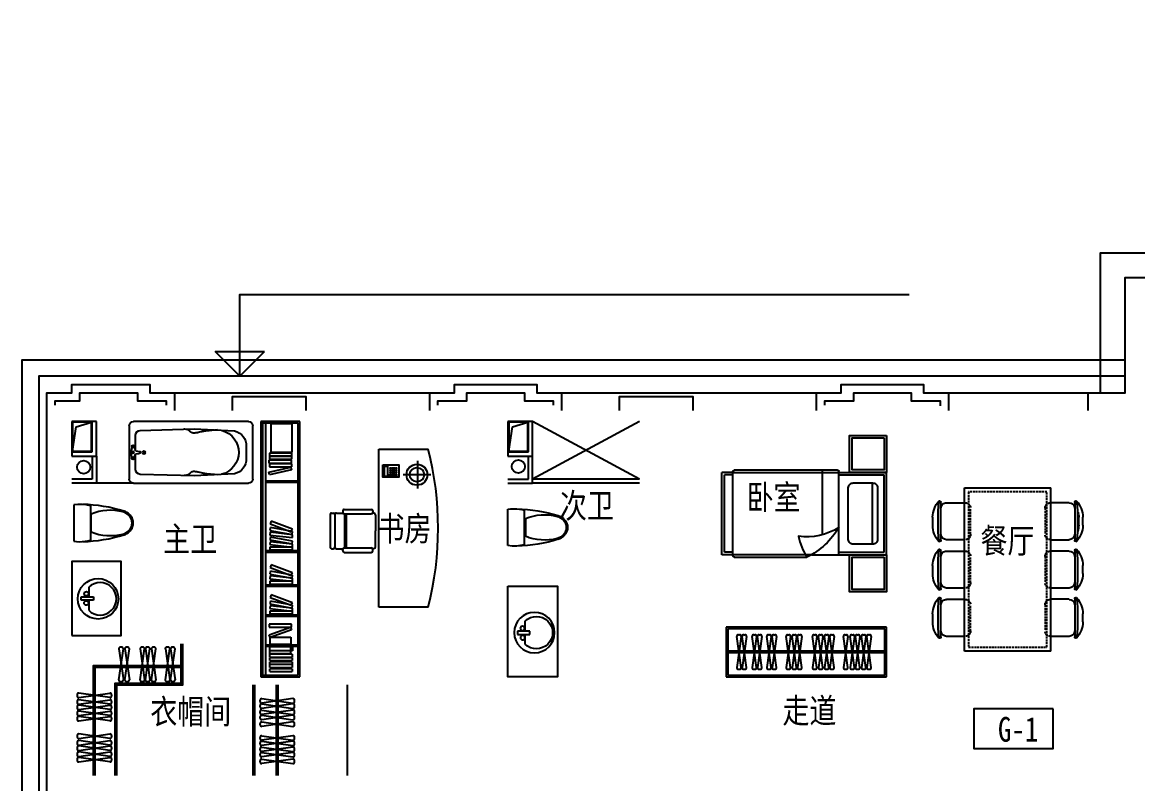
# Model space of a CAD drawing. Extents: x 544659 to 588977, y -8328 to 21775.
# Drawn here: x 549177 to 562727, y 12525 to 21775 of the extents above; entities that cross this region are included whole.
import ezdxf

# ---------------------------------------------------------------- set-up
doc = ezdxf.new("R2010")
doc.units = 0
doc.header["$LTSCALE"] = 1000
doc.header["$MEASUREMENT"] = 0
doc.linetypes.add('DASH', pattern=[0.35, 0.25, -0.1])
doc.layers.get('0').update_dxf_attribs({"color": 254, "linetype": 'CONTINUOUS'})
for name, color, linetype in [('DIM_ELEV', 3, 'CONTINUOUS'), ('J家具', 25, 'CONTINUOUS'), ('LVTRY', 6, 'CONTINUOUS'), ('PUB STRM', 4, 'CONTINUOUS'), ('TEXT', 7, 'CONTINUOUS'), ('WALL', 9, 'CONTINUOUS'), ('保温层', 42, 'CONTINUOUS'), ('剖面墙线', 254, 'CONTINUOUS'), ('看线', 157, 'CONTINUOUS')]:
    doc.layers.add(name, color=color, linetype=linetype)
doc.styles.add('-黑体', font='SIMHEI.TTF', dxfattribs={"width": 0.8})
doc.styles.add('DIM_FONT', font='SIMPLEX.shx', dxfattribs={"width": 0.8})

# ---------------------------------------------------------------- blocks, each defined once
blk = doc.blocks.new('shu')
at = {"layer": 'J家具'}
for p, q in [((-313, 717), (-313, 693)), ((203, 741), (-289, 741)), ((227, 717), (227, 693)), ((-370, 525), (-370, 116)), ((-346, 549), (-325, 549)), ((-313, 645), (-313, 546)), ((-301, 525), (-301, 116)), ((215, 524), (-301, 524)), ((203, 669), (-289, 669)), ((215, 525), (215, 116)), ((227, 645), (227, 546)), ((260, 549), (239, 549)), ((284, 525), (284, 116)), ((203, 495), (-289, 495)), ((-1200, 0), (1200, 0)), ((-1200, -750), (-1200, 0)), ((-346, 92), (-325, 92)), ((-313, 76), (-313, 95)), ((-289, 52), (-43, 52)), ((203, 52), (-43, 52)), ((227, 76), (227, 95)), ((260, 92), (239, 92)), ((1200, 0), (1200, -750)), ((811, -787), (811, -369)), ((1020, -586), (602, -586))]:
    blk.add_line(p, q, dxfattribs=at)
for points in [[(963, -61), (963, -301), (771, -301), (771, -61)], [(938, -131), (786, -131), (786, -87), (938, -87)], [(786, -168), (820, -168), (820, -268), (786, -268)]]:
    blk.add_lwpolyline(points, close=True, dxfattribs=at)
for centre, radius in [((849, -178), 6.72), ((849, -206), 6.72), ((849, -234), 6.72), ((849, -263), 6.72), ((879, -178), 6.72), ((879, -206), 6.72), ((879, -234), 6.72), ((879, -263), 6.72), ((908, -178), 6.72), ((908, -206), 6.72), ((908, -234), 6.72), ((908, -263), 6.72), ((811, -578), 159), ((811, -578), 109)]:
    blk.add_circle(centre, radius, dxfattribs=at)
for centre, radius, start, end in [((-289, 717), 24, 90, 180), ((-289, 693), 24, 180, 270), ((203, 717), 24, 360, 90), ((203, 693), 24, 270, 360), ((-346, 525), 24, 90, 180), ((-325, 525), 24, 360, 90), ((-289, 645), 24, 90, 180), ((203, 645), 24, 360, 90), ((239, 525), 24, 90, 180), ((260, 525), 24, 360, 90), ((-289, 519), 24, 240.3276, 270), ((-289, 519), 24, 240.3276, 270), ((203, 519), 24, 270, 299.6724), ((-346, 116), 24, 180, 270), ((-325, 116), 24, 270, 360), ((-289, 76), 24, 180, 270), ((203, 76), 24, 270, 360), ((239, 116), 24, 180, 270), ((260, 116), 24, 270, 360), ((0, 3975), 4875, 255.75, 284.25)]:
    blk.add_arc(centre, radius, start, end, dxfattribs=at)
blk = doc.blocks.new('y02')
at = {"layer": 'LVTRY'}
for p, q in [((-1500, -325), (-1500, 325)), ((-1450, 375), (-50, 375)), ((-790, 285), (-1279, 260)), ((-1070, 273), (-969, 263)), ((-134, 267), (-790, 285)), ((-717, 271), (-715, 272)), ((-715, 272), (-713, 273)), ((-713, 273), (-710, 274)), ((-710, 274), (-707, 275)), ((-707, 275), (-703, 276)), ((-703, 276), (-699, 277)), ((-699, 277), (-694, 278)), ((-694, 278), (-689, 279)), ((-689, 279), (-676, 281)), ((-676, 281), (-663, 283)), ((0, 325), (0, -325)), ((-969, 263), (-929, 259)), ((-929, 259), (-919, 257)), ((-919, 257), (-901, 255)), ((-901, 255), (-894, 253)), ((-894, 253), (-888, 252)), ((-888, 252), (-882, 251)), ((-882, 251), (-876, 250)), ((-876, 250), (-871, 249)), ((-871, 249), (-851, 244)), ((-851, 244), (-840, 241)), ((-840, 241), (-835, 240)), ((-835, 240), (-829, 239)), ((-829, 239), (-824, 238)), ((-824, 238), (-818, 237)), ((-818, 237), (-812, 236)), ((-812, 236), (-806, 236)), ((-806, 236), (-801, 235)), ((-801, 235), (-796, 234)), ((-796, 234), (-791, 234)), ((-791, 234), (-786, 234)), ((-786, 234), (-781, 234)), ((-781, 234), (-777, 234)), ((-777, 234), (-773, 235)), ((-773, 235), (-770, 235)), ((-770, 235), (-766, 236)), ((-766, 236), (-763, 237)), ((-763, 237), (-759, 238)), ((-759, 238), (-756, 240)), ((-756, 240), (-753, 241)), ((-753, 241), (-750, 243)), ((-750, 243), (-747, 245)), ((-747, 245), (-744, 247)), ((-744, 247), (-742, 249)), ((-742, 249), (-739, 251)), ((-739, 251), (-737, 253)), ((-737, 253), (-734, 255)), ((-734, 255), (-726, 264)), ((-726, 264), (-724, 265)), ((-724, 265), (-722, 267)), ((-722, 267), (-720, 269)), ((-720, 269), (-717, 271)), ((-77, 20), (-77, 207)), ((-1421, 76), (-1421, -76)), ((-81, 18), (-122, 12)), ((-64, 71), (-72, 27)), ((-29, 71), (-25, 30)), ((-81, -18), (-122, -12)), ((-77, -207), (-77, -20)), ((-64, -71), (-72, -27)), ((-29, -71), (-25, -30)), ((-1279, -260), (-790, -285)), ((-1070, -273), (-1036, -270)), ((-1036, -270), (-941, -260)), ((-941, -260), (-919, -257)), ((-919, -257), (-901, -255)), ((-901, -255), (-894, -253)), ((-894, -253), (-882, -251)), ((-882, -251), (-876, -250)), ((-876, -250), (-861, -246)), ((-861, -246), (-856, -245)), ((-856, -245), (-840, -241)), ((-840, -241), (-835, -240)), ((-835, -240), (-829, -239)), ((-829, -239), (-824, -238)), ((-824, -238), (-818, -237)), ((-818, -237), (-812, -236)), ((-812, -236), (-806, -236)), ((-806, -236), (-801, -235)), ((-801, -235), (-796, -234)), ((-796, -234), (-791, -234)), ((-791, -234), (-786, -234)), ((-790, -285), (-134, -267)), ((-786, -234), (-781, -234)), ((-781, -234), (-777, -234)), ((-777, -234), (-773, -235)), ((-773, -235), (-770, -235)), ((-770, -235), (-766, -236)), ((-766, -236), (-763, -237)), ((-763, -237), (-759, -238)), ((-759, -238), (-756, -240)), ((-756, -240), (-753, -241)), ((-753, -241), (-750, -243)), ((-750, -243), (-747, -245)), ((-747, -245), (-744, -247)), ((-744, -247), (-742, -249)), ((-742, -249), (-739, -251)), ((-739, -251), (-737, -253)), ((-737, -253), (-734, -255)), ((-734, -255), (-726, -264)), ((-726, -264), (-724, -265)), ((-724, -265), (-722, -267)), ((-722, -267), (-720, -269)), ((-720, -269), (-717, -271)), ((-717, -271), (-715, -272)), ((-50, -375), (-1450, -375)), ((-715, -272), (-713, -273)), ((-713, -273), (-710, -274)), ((-710, -274), (-707, -275)), ((-707, -275), (-703, -276)), ((-703, -276), (-699, -277)), ((-699, -277), (-694, -278)), ((-694, -278), (-689, -279)), ((-689, -279), (-676, -281)), ((-676, -281), (-670, -282)), ((-670, -282), (-665, -282))]:
    blk.add_line(p, q, dxfattribs=at)
for centre, radius in [((-178, 0), 17.6), ((-178, 0), 11.6), ((-47, 71), 12.6), ((-48, 0), 9.88), ((-47, -71), 12.6)]:
    blk.add_circle(centre, radius, dxfattribs=at)
for centre, radius, start, end in [((-1450, 325), 50, 90, 180), ((-50, 325), 50, 0, 90), ((-1236, 80), 185, 103.3031, 181.3633), ((-1053, 0), 276, 105.6385, 254.9629), ((-137, 207), 60, 0, 86.9301), ((-122, 0), 12.5, 90, 270), ((-82, 28), 10, 278.2472, 349.7858), ((-47, 71), 17.6, 0, 180), ((-324, 0), 300, 354.3229, 5.6771), ((-1236, -80), 185, 178.6367, 256.6969), ((-82, -28), 10, 10.2142, 81.7528), ((-47, -71), 17.6, 180, 0), ((-137, -207), 60, 273.0699, 0), ((-1450, -325), 50, 180, 270), ((-50, -325), 50, 270, 0)]:
    blk.add_arc(centre, radius, start, end, dxfattribs=at)
blk = doc.blocks.new('ma1')
at = {"layer": 'LVTRY'}
for p, q in [((221, 0), (-221, 0)), ((226, -50), (221, 0)), ((221, -152), (226, -102)), ((226, -102), (226, -50)), ((210, -202), (-210, -202)), ((-108, -212), (108, -212)), ((210, -202), (221, -152))]:
    blk.add_line(p, q, dxfattribs=at)
for centre, radius, start, end in [((236, -76), 463, 170.5377, 187.7399), ((1597, -71), 1823, 181.2224, 197.2477), ((-1597, -71), 1823, 342.7523, 358.7776), ((236, -76), 463, 187.7399, 195.822), ((448, -443), 602, 157.3737, 194.7786), ((-448, -443), 602, 345.2214, 22.6263), ((12, -562), 164, 197.2477, 249.5476), ((23, -556), 163, 194.7786, 226.8543), ((0, -580), 129, 226.8543, 313.1457), ((-12, -562), 164, 290.4524, 342.7523), ((-23, -556), 163, 313.1457, 345.2214), ((0, -595), 129, 249.5476, 290.4524)]:
    blk.add_arc(centre, radius, start, end, dxfattribs=at)
blk = doc.blocks.new('x2')
at = {"layer": 'LVTRY'}
for p, q in [((-17, 205), (24, 205)), ((-17, 55), (-17, 205)), ((24, 205), (24, 55)), ((-17, 113), (-140, 113)), ((24, 55), (-17, 55)), ((140, 113), (24, 113))]:
    blk.add_line(p, q, dxfattribs=at)
for centre, radius in [((0, 0), 246), ((-51, 144), 26.7), ((61, 142), 26.7)]:
    blk.add_circle(centre, radius, dxfattribs=at)
blk.add_arc((0, -25), 197, 135.2527, 44.7473, dxfattribs=at)
at = {"layer": 'LVTRY', "style": 'DIM_FONT', "width": 0.8, "flags": 9}
for tag in ['YSIZE', 'XSIZE']:
    blk.add_attdef(tag, (5, 248), '', height=0.5, rotation=270, dxfattribs=at)
blk = doc.blocks.new('c02')
at = {"layer": 'J家具'}
for p, q in [((-500, 0), (500, 0)), ((500, -579), (500, 0)), ((-500, -912), (-500, 0)), ((-470, -30), (470, -30)), ((-470, -579), (-470, -30)), ((470, -579), (470, -30)), ((-373, -170), (373, -170)), ((-500, -579), (510, -579)), ((500, -1870), (500, -579)), ((530, -1850), (530, -599)), ((-247, -779), (530, -779)), ((-500, -912), (-500, -1870)), ((-530, -1850), (-530, -967)), ((-500, -1870), (500, -1870)), ((-500, -1870), (-500, -2000)), ((-470, -1870), (-470, -1970)), ((470, -1870), (470, -1970)), ((500, -1870), (500, -2000)), ((-500, -2000), (500, -2000)), ((-470, -1970), (470, -1970))]:
    blk.add_line(p, q, dxfattribs=at)
blk.add_lwpolyline([(-373, -170), (-373, -405, 0.414214), (-313, -465), (313, -465, 0.414214), (373, -405), (373, -170, 0.414214), (313, -110), (-313, -110, 0.414214)], format="xyb", close=True, dxfattribs=at)
blk.add_lwpolyline([(-167, -579, 0.180302), (-275, -1071, -0.088637), (-530, -967, 28871.271551)], format="xyb", dxfattribs=at)
for centre, radius, start, end in [((313, -1392), 944, 120.6075, 153.2773), ((510, -599), 20, 0, 90), ((-501, -1839), 30.7, 200.3566, 272.3152), ((501, -1839), 30.7, 267.6884, 339.6917)]:
    blk.add_arc(centre, radius, start, end, dxfattribs=at)
blk = doc.blocks.new('c03')
at = {"layer": 'J家具', "ltscale": 100}
for points in [[(-225, 0), (225, 0), (225, -450), (-225, -450)], [(-195, -30), (195, -30), (195, -420), (-195, -420)]]:
    blk.add_lwpolyline(points, close=True, dxfattribs=at)
blk = doc.blocks.new('A$C07320120')
at = {"layer": 'J家具', "ltscale": 100}
for p, q in [((357, 1825), (456, 1825)), ((944, 1825), (1043, 1825)), ((1531, 1825), (1630, 1825)), ((1531, 1775), (1629, 1775)), ((637, 1725), (177, 1725)), ((182, 1657), (182, 1432)), ((632, 1657), (632, 1436)), ((1223, 1725), (763, 1725)), ((768, 1657), (768, 1432)), ((1218, 1657), (1218, 1436)), ((1810, 1725), (1350, 1725)), ((1355, 1436), (1355, 1657)), ((1805, 1657), (1805, 1436)), ((0, 1436), (1987, 1436)), ((0, 1436), (0, 386)), ((1987, 386), (1987, 1436)), ((0, 386), (1987, 386)), ((182, 386), (182, 168)), ((632, 168), (632, 386)), ((768, 386), (768, 168)), ((1218, 168), (1218, 386)), ((1355, 386), (1355, 168)), ((1805, 168), (1805, 386)), ((177, 100), (637, 100)), ((357, 0), (456, 0)), ((763, 100), (1223, 100)), ((944, 0), (1043, 0)), ((1350, 100), (1810, 100)), ((1531, 0), (1630, 0))]:
    blk.add_line(p, q, dxfattribs=at)
at = {"layer": 'J家具', "color": 8, "linetype": 'DASH', "ltscale": 0.1}
for p, q in [((50, 1386), (1937, 1386)), ((50, 436), (50, 1386)), ((564, 1365), (249, 1365)), ((1151, 1365), (836, 1365)), ((1738, 1365), (1423, 1365)), ((1937, 1386), (1937, 436)), ((1937, 436), (50, 436)), ((249, 460), (564, 460)), ((836, 460), (1151, 460)), ((1423, 460), (1738, 460))]:
    blk.add_line(p, q, dxfattribs=at)
at = {"layer": 'J家具', "ltscale": 100}
for centre, radius, start, end in [((357, 1534), 290, 90, 132.4917), ((446, 1509), 316, 49.2735, 88.2349), ((944, 1534), 290, 90, 132.4917), ((1033, 1509), 316, 49.2735, 88.2349), ((1531, 1534), 290, 90, 132.4917), ((1531, 1534), 240, 90, 108.2557), ((1620, 1509), 266, 74.4494, 88.0759), ((1620, 1509), 316, 49.2735, 88.2349), ((168, 1741), 10.4, 132.4917, 200.9049), ((176, 1744), 19.1, 200.9049, 271.7651), ((407, -953), 2713, 84.8023, 95.1977), ((249, 1657), 67.5, 90, 180), ((564, 1657), 67.5, 0, 90), ((637, 1745), 20, 270, 337.33), ((646, 1741), 10, 337.33, 49.2735), ((755, 1741), 10.4, 132.4917, 200.9049), ((763, 1744), 19.1, 200.9049, 271.7651), ((993, -953), 2713, 84.8023, 95.1977), ((836, 1657), 67.5, 90, 180), ((1151, 1657), 67.5, 0, 90), ((1223, 1745), 20, 270, 337.33), ((1233, 1741), 10, 337.33, 49.2735), ((1342, 1741), 10.4, 132.4917, 200.9049), ((1350, 1744), 19.1, 200.9049, 271.7651), ((1580, -953), 2713, 84.8023, 95.1977), ((1423, 1657), 67.5, 90, 180), ((1738, 1657), 67.5, 0, 90), ((1810, 1745), 20, 270, 337.33), ((1819, 1741), 10, 337.33, 49.2735), ((249, 168), 67.5, 180, 270), ((564, 168), 67.5, 270, 0), ((836, 168), 67.5, 180, 270), ((1151, 168), 67.5, 270, 0), ((1423, 168), 67.5, 180, 270), ((1738, 168), 67.5, 270, 0), ((168, 84), 10.4, 159.0951, 227.5083), ((176, 81), 19.1, 88.2349, 159.0951), ((357, 290), 290, 227.5083, 270), ((407, 2778), 2713, 264.8023, 275.1977), ((446, 315), 316, 271.7651, 310.7265), ((637, 80), 20, 22.67, 90), ((646, 84), 10, 310.7265, 22.67), ((755, 84), 10.4, 159.0951, 227.5083), ((763, 81), 19.1, 88.2349, 159.0951), ((944, 290), 290, 227.5083, 270), ((993, 2778), 2713, 264.8023, 275.1977), ((1033, 315), 316, 271.7651, 310.7265), ((1223, 80), 20, 22.67, 90), ((1233, 84), 10, 310.7265, 22.67), ((1342, 84), 10.4, 159.0951, 227.5083), ((1350, 81), 19.1, 88.2349, 159.0951), ((1531, 290), 290, 227.5083, 270), ((1580, 2778), 2713, 264.8023, 275.1977), ((1620, 315), 316, 271.7651, 310.7265), ((1810, 80), 20, 22.67, 90), ((1819, 84), 10, 310.7265, 22.67)]:
    blk.add_arc(centre, radius, start, end, dxfattribs=at)
at = {"layer": 'J家具', "color": 8, "linetype": 'DASH', "ltscale": 0.1}
for centre, start, end in [((249, 1432), 180, 270), ((564, 1432), 270, 0), ((836, 1432), 180, 270), ((1151, 1432), 270, 0), ((1423, 1432), 180, 270), ((1738, 1432), 270, 0), ((249, 393), 90, 180), ((564, 393), 0, 90), ((836, 393), 90, 180), ((1151, 393), 0, 90), ((1423, 393), 90, 180), ((1738, 393), 0, 90)]:
    blk.add_arc(centre, 67.5, start, end, dxfattribs=at)
blk = doc.blocks.new('A$C15E4124F')
at = {"layer": 'WALL'}
for p, q in [((420, 300), (0, 300)), ((0, 300), (0, 0)), ((420, 300), (50, 300)), ((50, 300), (50, 50)), ((410, 290), (60, 290)), ((60, 290), (60, 60)), ((60, 290), (356, 245)), ((410, 60), (410, 290)), ((420, 50), (420, 300)), ((420, 0), (420, 300)), ((356, 245), (410, 60)), ((0, 0), (420, 0)), ((50, 50), (420, 50)), ((60, 60), (410, 60))]:
    blk.add_line(p, q, dxfattribs=at)
blk = doc.blocks.new('A$C56D712EF')
at = {"layer": '看线'}
blk.add_lwpolyline([(13200, 14050), (0, 14050), (0, 8800), (1000, 8800), (1000, 3600), (4000, 3600)], dxfattribs=at)

msp = doc.modelspace()

# ---------------------------------------------------------------- linework, layer by layer
msp.add_lwpolyline([(561700, 13434), (560737, 13434), (560737, 12952), (561700, 12952)], close=True)
at = {"layer": 'DIM_ELEV'}
for p, q in [((551821, 17475), (551521, 17775)), ((551521, 17775), (552121, 17775)), ((551821, 17475), (552121, 17775))]:
    msp.add_line(p, q, dxfattribs=at)
msp.add_lwpolyline([(551821, 17475), (551821, 18469), (559950, 18469)], dxfattribs=at)
at = {"layer": 'J家具'}
for p, q in [((552077, 16925), (552077, 13825)), ((552547, 16925), (552077, 16925)), ((552096, 16925), (552096, 13825)), ((552529, 16906), (552096, 16906)), ((552134, 13844), (552134, 16906)), ((552200, 16899), (552453, 16899)), ((552200, 16549), (552200, 16899)), ((552453, 16899), (552453, 16549)), ((552529, 13844), (552529, 16906)), ((552547, 13825), (552547, 16925)), ((552180, 16540), (552180, 16505)), ((552453, 16540), (552180, 16540)), ((552453, 16549), (552200, 16549)), ((552453, 16505), (552453, 16540)), ((552173, 16455), (552173, 16420)), ((552447, 16455), (552173, 16455)), ((552173, 16420), (552447, 16420)), ((552180, 16505), (552453, 16505)), ((552180, 16502), (552180, 16467)), ((552453, 16502), (552180, 16502)), ((552180, 16467), (552453, 16467)), ((552180, 16411), (552180, 16376)), ((552453, 16411), (552180, 16411)), ((552447, 16420), (552447, 16455)), ((552453, 16467), (552453, 16502)), ((552453, 16376), (552453, 16411)), ((552171, 16311), (552438, 16370)), ((552179, 16277), (552171, 16311)), ((552446, 16336), (552179, 16277)), ((552180, 16376), (552453, 16376)), ((552438, 16370), (552446, 16336)), ((552529, 16201), (552134, 16201)), ((552529, 16183), (552134, 16183)), ((552191, 15636), (552185, 15601)), ((552185, 15601), (552454, 15552)), ((552202, 15714), (552189, 15681)), ((552189, 15681), (552445, 15585)), ((552460, 15587), (552191, 15636)), ((552458, 15617), (552202, 15714)), ((552445, 15585), (552458, 15617)), ((552454, 15552), (552460, 15587)), ((552191, 15521), (552185, 15486)), ((552185, 15486), (552454, 15437)), ((552190, 15580), (552186, 15545)), ((552186, 15545), (552458, 15515)), ((552190, 15465), (552186, 15430)), ((552461, 15550), (552190, 15580)), ((552461, 15435), (552190, 15465)), ((552460, 15472), (552191, 15521)), ((552454, 15437), (552460, 15472)), ((552458, 15515), (552461, 15550)), ((552096, 15343), (552077, 15343)), ((552529, 15352), (552134, 15352)), ((552529, 15333), (552134, 15333)), ((552186, 15430), (552458, 15400)), ((552186, 15400), (552186, 15365)), ((552459, 15400), (552186, 15400)), ((552186, 15365), (552459, 15365)), ((552458, 15400), (552461, 15435)), ((552459, 15365), (552459, 15400)), ((552202, 15184), (552189, 15151)), ((552458, 15087), (552202, 15184)), ((552191, 15106), (552185, 15071)), ((552185, 15071), (552454, 15022)), ((552190, 15050), (552186, 15015)), ((552189, 15151), (552445, 15055)), ((552461, 15020), (552190, 15050)), ((552460, 15057), (552191, 15106)), ((552445, 15055), (552458, 15087)), ((552454, 15022), (552460, 15057)), ((552096, 14928), (552077, 14928)), ((552529, 14937), (552134, 14937)), ((552529, 14919), (552134, 14919)), ((552186, 15015), (552458, 14985)), ((552186, 14985), (552186, 14950)), ((552459, 14985), (552186, 14985)), ((552186, 14950), (552459, 14950)), ((552458, 14985), (552461, 15020)), ((552459, 14950), (552459, 14985)), ((552202, 14820), (552189, 14788)), ((552189, 14788), (552445, 14692)), ((552458, 14724), (552202, 14820)), ((552191, 14742), (552185, 14708)), ((552185, 14708), (552454, 14659)), ((552190, 14687), (552186, 14652)), ((552186, 14652), (552458, 14622)), ((552461, 14656), (552190, 14687)), ((552460, 14694), (552191, 14742)), ((552445, 14692), (552458, 14724)), ((552454, 14659), (552460, 14694)), ((552458, 14622), (552461, 14656)), ((552096, 14565), (552077, 14565)), ((552529, 14574), (552134, 14574)), ((552529, 14555), (552134, 14555)), ((552186, 14622), (552186, 14587)), ((552459, 14622), (552186, 14622)), ((552186, 14587), (552459, 14587)), ((552459, 14587), (552459, 14622)), ((552175, 14462), (552175, 14427)), ((552449, 14462), (552175, 14462)), ((552175, 14427), (552449, 14427)), ((552178, 14334), (552436, 14427)), ((552448, 14393), (552190, 14301)), ((552436, 14427), (552448, 14393)), ((552449, 14427), (552449, 14462)), ((559677, 14425), (557727, 14425)), ((557727, 14425), (557727, 13825)), ((559657, 14405), (557747, 14405)), ((557747, 14405), (557747, 13845)), ((559657, 13845), (559657, 14405)), ((559677, 13825), (559677, 14425)), ((552190, 14301), (552178, 14334)), ((552187, 14306), (552440, 14306)), ((552187, 14214), (552187, 14306)), ((552440, 14306), (552440, 14214)), ((557911, 13937), (557857, 14312)), ((557911, 14312), (557857, 13937)), ((557877, 14335), (557891, 14335)), ((557976, 13937), (557922, 14312)), ((557976, 14312), (557922, 13937)), ((557942, 14335), (557956, 14335)), ((558097, 13937), (558043, 14312)), ((558097, 14312), (558043, 13937)), ((558063, 14335), (558077, 14335)), ((558161, 13937), (558108, 14312)), ((558161, 14312), (558108, 13937)), ((558127, 14335), (558142, 14335)), ((558276, 13937), (558222, 14312)), ((558276, 14312), (558222, 13937)), ((558242, 14335), (558256, 14335)), ((558340, 13937), (558286, 14312)), ((558340, 14312), (558286, 13937)), ((558306, 14335), (558320, 14335)), ((558509, 13937), (558455, 14312)), ((558509, 14312), (558455, 13937)), ((558475, 14335), (558489, 14335)), ((558583, 13937), (558529, 14312)), ((558583, 14312), (558529, 13937)), ((558548, 14335), (558563, 14335)), ((558647, 13937), (558593, 14312)), ((558647, 14312), (558593, 13937)), ((558613, 14335), (558627, 14335)), ((558831, 13937), (558777, 14312)), ((558831, 14312), (558777, 13937)), ((558797, 14335), (558811, 14335)), ((558903, 13937), (558849, 14312)), ((558903, 14312), (558849, 13937)), ((558869, 14335), (558884, 14335)), ((558977, 13937), (558923, 14312)), ((558977, 14312), (558923, 13937)), ((558943, 14335), (558957, 14335)), ((559041, 13937), (558987, 14312)), ((559041, 14312), (558987, 13937)), ((559007, 14335), (559022, 14335)), ((559207, 13937), (559153, 14312)), ((559207, 14312), (559153, 13937)), ((559173, 14335), (559188, 14335)), ((559288, 13937), (559235, 14312)), ((559288, 14312), (559235, 13937)), ((559254, 14335), (559269, 14335)), ((559353, 13937), (559299, 14312)), ((559353, 14312), (559299, 13937)), ((559319, 14335), (559333, 14335)), ((559426, 13937), (559373, 14312)), ((559426, 14312), (559373, 13937)), ((559392, 14335), (559407, 14335)), ((559491, 13937), (559437, 14312)), ((559491, 14312), (559437, 13937)), ((559457, 14335), (559471, 14335)), ((550351, 14162), (550405, 13787)), ((550351, 13787), (550405, 14162)), ((550385, 14184), (550371, 14184)), ((550424, 13787), (550478, 14162)), ((550424, 14162), (550478, 13787)), ((550458, 14184), (550444, 14184)), ((550608, 14162), (550662, 13787)), ((550608, 13787), (550662, 14162)), ((550642, 14184), (550628, 14184)), ((550672, 14162), (550726, 13787)), ((550672, 13787), (550726, 14162)), ((550706, 14184), (550692, 14184)), ((550746, 14162), (550800, 13787)), ((550746, 13787), (550800, 14162)), ((550780, 14184), (550766, 14184)), ((550915, 14162), (550969, 13787)), ((550915, 13787), (550969, 14162)), ((550949, 14184), (550934, 14184)), ((550979, 14162), (551033, 13787)), ((550979, 13787), (551033, 14162)), ((551013, 14184), (550999, 14184)), ((552529, 14209), (552134, 14209)), ((552529, 14190), (552134, 14190)), ((552183, 14062), (552183, 14097)), ((552456, 14097), (552183, 14097)), ((552184, 14192), (552437, 14192)), ((552184, 14101), (552184, 14192)), ((552437, 14101), (552184, 14101)), ((552186, 14204), (552459, 14204)), ((552186, 14139), (552186, 14204)), ((552459, 14139), (552186, 14139)), ((552440, 14214), (552187, 14214)), ((552437, 14192), (552437, 14101)), ((552456, 14097), (552456, 14062)), ((552459, 14204), (552459, 14139)), ((559657, 14135), (557747, 14135)), ((559657, 14115), (557747, 14115)), ((552183, 14062), (552456, 14062)), ((552183, 14020), (552183, 14055)), ((552456, 14055), (552183, 14055)), ((552183, 14020), (552456, 14020)), ((552183, 13936), (552183, 14006)), ((552456, 14006), (552183, 14006)), ((552456, 13971), (552183, 13971)), ((552456, 14055), (552456, 14020)), ((552456, 14006), (552456, 13936)), ((552077, 13825), (552547, 13825)), ((552096, 13844), (552529, 13844)), ((552183, 13936), (552456, 13936)), ((552183, 13887), (552183, 13922)), ((552456, 13922), (552183, 13922)), ((552183, 13887), (552456, 13887)), ((552456, 13922), (552456, 13887)), ((557727, 13825), (559677, 13825)), ((557747, 13845), (559657, 13845)), ((557877, 13915), (557891, 13915)), ((557942, 13915), (557956, 13915)), ((558063, 13915), (558077, 13915)), ((558127, 13915), (558142, 13915)), ((558242, 13915), (558256, 13915)), ((558306, 13915), (558320, 13915)), ((558475, 13915), (558489, 13915)), ((558548, 13915), (558563, 13915)), ((558613, 13915), (558627, 13915)), ((558797, 13915), (558811, 13915)), ((558869, 13915), (558884, 13915)), ((558943, 13915), (558957, 13915)), ((559007, 13915), (559022, 13915)), ((559173, 13915), (559188, 13915)), ((559254, 13915), (559269, 13915)), ((559319, 13915), (559333, 13915)), ((559392, 13915), (559407, 13915)), ((559457, 13915), (559471, 13915)), ((550385, 13764), (550371, 13764)), ((550458, 13764), (550444, 13764)), ((550642, 13764), (550628, 13764)), ((550706, 13764), (550692, 13764)), ((550780, 13764), (550766, 13764)), ((550949, 13764), (550934, 13764)), ((551013, 13764), (550999, 13764)), ((551977, 13725), (551977, 12625)), ((551997, 13725), (551997, 12625)), ((552267, 12625), (552267, 13725)), ((552287, 12625), (552287, 13725)), ((553127, 12625), (553127, 13725)), ((549842, 13605), (549842, 13591)), ((549865, 13571), (550240, 13625)), ((550240, 13571), (549865, 13625)), ((550262, 13605), (550262, 13591)), ((552088, 13558), (552462, 13504)), ((552462, 13558), (552088, 13504)), ((549842, 13524), (549842, 13510)), ((549842, 13460), (549842, 13446)), ((549865, 13490), (550240, 13544)), ((550240, 13490), (549865, 13544)), ((549865, 13426), (550240, 13480)), ((550240, 13426), (549865, 13480)), ((550262, 13524), (550262, 13510)), ((550262, 13460), (550262, 13446)), ((552065, 13524), (552065, 13538)), ((552065, 13460), (552065, 13474)), ((552088, 13494), (552462, 13440)), ((552462, 13494), (552088, 13440)), ((552088, 13420), (552462, 13366)), ((552462, 13420), (552088, 13366)), ((552485, 13524), (552485, 13538)), ((552485, 13460), (552485, 13474)), ((549842, 13386), (549842, 13372)), ((549842, 13322), (549842, 13308)), ((550240, 13352), (549865, 13406)), ((549865, 13352), (550240, 13406)), ((549865, 13288), (550240, 13342)), ((550240, 13288), (549865, 13342)), ((550262, 13386), (550262, 13372)), ((550262, 13322), (550262, 13308)), ((552065, 13386), (552065, 13401)), ((552065, 13322), (552065, 13336)), ((552088, 13356), (552462, 13302)), ((552462, 13356), (552088, 13302)), ((552485, 13386), (552485, 13401)), ((552485, 13322), (552485, 13336)), ((552065, 13241), (552065, 13255)), ((552088, 13275), (552462, 13221)), ((552462, 13275), (552088, 13221)), ((552485, 13241), (552485, 13255)), ((549842, 13109), (549842, 13095)), ((549842, 13028), (549842, 13013)), ((549865, 13075), (550240, 13129)), ((550240, 13075), (549865, 13129)), ((549865, 12994), (550240, 13048)), ((550240, 12994), (549865, 13048)), ((550262, 13109), (550262, 13095)), ((550262, 13028), (550262, 13013)), ((552065, 13073), (552065, 13088)), ((552065, 13009), (552065, 13023)), ((552088, 13107), (552462, 13053)), ((552462, 13107), (552088, 13053)), ((552088, 13043), (552462, 12989)), ((552462, 13043), (552088, 12989)), ((552485, 13073), (552485, 13088)), ((552485, 13009), (552485, 13023)), ((549842, 12963), (549842, 12949)), ((549842, 12890), (549842, 12875)), ((549865, 12929), (550240, 12983)), ((550240, 12929), (549865, 12983)), ((549865, 12856), (550240, 12910)), ((550240, 12856), (549865, 12910)), ((550262, 12963), (550262, 12949)), ((550262, 12890), (550262, 12875)), ((552065, 12935), (552065, 12950)), ((552065, 12871), (552065, 12885)), ((552088, 12969), (552462, 12915)), ((552462, 12969), (552088, 12915)), ((552088, 12905), (552462, 12851)), ((552462, 12905), (552088, 12851)), ((552485, 12935), (552485, 12950)), ((552485, 12871), (552485, 12885)), ((549842, 12825), (549842, 12811)), ((549865, 12791), (550240, 12845)), ((550240, 12791), (549865, 12845)), ((550262, 12825), (550262, 12811)), ((552065, 12790), (552065, 12804)), ((552088, 12824), (552462, 12770)), ((552462, 12824), (552088, 12770)), ((552485, 12790), (552485, 12804))]:
    msp.add_line(p, q, dxfattribs=at)
for points in [[(550307, 12625), (550307, 13745), (551107, 13745), (551107, 14225)], [(550327, 12625), (550327, 13725), (551127, 13725), (551127, 14225)], [(550042, 12625), (550042, 13960), (551107, 13960)], [(550062, 12625), (550062, 13940), (551107, 13940)]]:
    msp.add_lwpolyline(points, dxfattribs=at)
for centre, start, end in [((557877, 14315), 90, 187.5946), ((557891, 14315), 352.4054, 90), ((557942, 14315), 90, 187.5946), ((557956, 14315), 352.4054, 90), ((558063, 14315), 90, 187.5946), ((558077, 14315), 352.4054, 90), ((558127, 14315), 90, 187.5946), ((558142, 14315), 352.4054, 90), ((558242, 14315), 90, 187.5946), ((558256, 14315), 352.4054, 90), ((558306, 14315), 90, 187.5946), ((558320, 14315), 352.4054, 90), ((558475, 14315), 90, 187.5946), ((558489, 14315), 352.4054, 90), ((558548, 14315), 90, 187.5946), ((558563, 14315), 352.4054, 90), ((558613, 14315), 90, 187.5946), ((558627, 14315), 352.4054, 90), ((558797, 14315), 90, 187.5946), ((558811, 14315), 352.4054, 90), ((558869, 14315), 90, 187.5946), ((558884, 14315), 352.4054, 90), ((558943, 14315), 90, 187.5946), ((558957, 14315), 352.4054, 90), ((559007, 14315), 90, 187.5946), ((559022, 14315), 352.4054, 90), ((559173, 14315), 90, 187.5946), ((559188, 14315), 352.4054, 90), ((559254, 14315), 90, 187.5946), ((559269, 14315), 352.4054, 90), ((559319, 14315), 90, 187.5946), ((559333, 14315), 352.4054, 90), ((559392, 14315), 90, 187.5946), ((559407, 14315), 352.4054, 90), ((559457, 14315), 90, 187.5946), ((559471, 14315), 352.4054, 90), ((550371, 14164), 90, 187.5946), ((550385, 14164), 352.4054, 90), ((550444, 14164), 90, 187.5946), ((550458, 14164), 352.4054, 90), ((550628, 14164), 90, 187.5946), ((550642, 14164), 352.4054, 90), ((550692, 14164), 90, 187.5946), ((550706, 14164), 352.4054, 90), ((550766, 14164), 90, 187.5946), ((550780, 14164), 352.4054, 90), ((550934, 14164), 90, 187.5946), ((550949, 14164), 352.4054, 90), ((550999, 14164), 90, 187.5946), ((551013, 14164), 352.4054, 90), ((557877, 13935), 172.4054, 270), ((557891, 13935), 270, 7.5946), ((557942, 13935), 172.4054, 270), ((557956, 13935), 270, 7.5946), ((558063, 13935), 172.4054, 270), ((558077, 13935), 270, 7.5946), ((558127, 13935), 172.4054, 270), ((558142, 13935), 270, 7.5946), ((558242, 13935), 172.4054, 270), ((558256, 13935), 270, 7.5946), ((558306, 13935), 172.4054, 270), ((558320, 13935), 270, 7.5946), ((558475, 13935), 172.4054, 270), ((558489, 13935), 270, 7.5946), ((558548, 13935), 172.4054, 270), ((558563, 13935), 270, 7.5946), ((558613, 13935), 172.4054, 270), ((558627, 13935), 270, 7.5946), ((558797, 13935), 172.4054, 270), ((558811, 13935), 270, 7.5946), ((558869, 13935), 172.4054, 270), ((558884, 13935), 270, 7.5946), ((558943, 13935), 172.4054, 270), ((558957, 13935), 270, 7.5946), ((559007, 13935), 172.4054, 270), ((559022, 13935), 270, 7.5946), ((559173, 13935), 172.4054, 270), ((559188, 13935), 270, 7.5946), ((559254, 13935), 172.4054, 270), ((559269, 13935), 270, 7.5946), ((559319, 13935), 172.4054, 270), ((559333, 13935), 270, 7.5946), ((559392, 13935), 172.4054, 270), ((559407, 13935), 270, 7.5946), ((559457, 13935), 172.4054, 270), ((559471, 13935), 270, 7.5946), ((550371, 13784), 172.4054, 270), ((550385, 13784), 270, 7.5946), ((550444, 13784), 172.4054, 270), ((550458, 13784), 270, 7.5946), ((550628, 13784), 172.4054, 270), ((550642, 13784), 270, 7.5946), ((550692, 13784), 172.4054, 270), ((550706, 13784), 270, 7.5946), ((550766, 13784), 172.4054, 270), ((550780, 13784), 270, 7.5946), ((550934, 13784), 172.4054, 270), ((550949, 13784), 270, 7.5946), ((550999, 13784), 172.4054, 270), ((551013, 13784), 270, 7.5946), ((549862, 13605), 82.4054, 180), ((549862, 13591), 180, 277.5946), ((550242, 13605), 0, 97.5946), ((550242, 13591), 262.4054, 0), ((552085, 13538), 82.4054, 180), ((552465, 13538), 0, 97.5946), ((549862, 13524), 82.4054, 180), ((549862, 13510), 180, 277.5946), ((549862, 13460), 82.4054, 180), ((549862, 13446), 180, 277.5946), ((550242, 13524), 0, 97.5946), ((550242, 13510), 262.4054, 0), ((550242, 13460), 0, 97.5946), ((550242, 13446), 262.4054, 0), ((552085, 13524), 180, 277.5946), ((552085, 13474), 82.4054, 180), ((552085, 13460), 180, 277.5946), ((552085, 13401), 82.4054, 180), ((552465, 13524), 262.4054, 0), ((552465, 13474), 0, 97.5946), ((552465, 13460), 262.4054, 0), ((552465, 13401), 0, 97.5946), ((549862, 13386), 82.4054, 180), ((549862, 13372), 180, 277.5946), ((549862, 13322), 82.4054, 180), ((549862, 13308), 180, 277.5946), ((550242, 13386), 0, 97.5946), ((550242, 13372), 262.4054, 0), ((550242, 13322), 0, 97.5946), ((550242, 13308), 262.4054, 0), ((552085, 13386), 180, 277.5946), ((552085, 13336), 82.4054, 180), ((552085, 13322), 180, 277.5946), ((552465, 13386), 262.4054, 0), ((552465, 13336), 0, 97.5946), ((552465, 13322), 262.4054, 0), ((552085, 13255), 82.4054, 180), ((552085, 13241), 180, 277.5946), ((552465, 13255), 0, 97.5946), ((552465, 13241), 262.4054, 0), ((549862, 13109), 82.4054, 180), ((549862, 13095), 180, 277.5946), ((549862, 13028), 82.4054, 180), ((549862, 13013), 180, 277.5946), ((550242, 13109), 0, 97.5946), ((550242, 13095), 262.4054, 0), ((550242, 13028), 0, 97.5946), ((550242, 13013), 262.4054, 0), ((552085, 13088), 82.4054, 180), ((552085, 13073), 180, 277.5946), ((552085, 13023), 82.4054, 180), ((552085, 13009), 180, 277.5946), ((552465, 13088), 0, 97.5946), ((552465, 13073), 262.4054, 0), ((552465, 13023), 0, 97.5946), ((552465, 13009), 262.4054, 0), ((549862, 12963), 82.4054, 180), ((549862, 12949), 180, 277.5946), ((549862, 12890), 82.4054, 180), ((549862, 12875), 180, 277.5946), ((550242, 12963), 0, 97.5946), ((550242, 12949), 262.4054, 0), ((550242, 12890), 0, 97.5946), ((550242, 12875), 262.4054, 0), ((552085, 12950), 82.4054, 180), ((552085, 12935), 180, 277.5946), ((552085, 12885), 82.4054, 180), ((552465, 12950), 0, 97.5946), ((552465, 12935), 262.4054, 0), ((552465, 12885), 0, 97.5946), ((549862, 12825), 82.4054, 180), ((549862, 12811), 180, 277.5946), ((550242, 12825), 0, 97.5946), ((550242, 12811), 262.4054, 0), ((552085, 12871), 180, 277.5946), ((552085, 12804), 82.4054, 180), ((552085, 12790), 180, 277.5946), ((552465, 12871), 262.4054, 0), ((552465, 12804), 0, 97.5946), ((552465, 12790), 262.4054, 0)]:
    msp.add_arc(centre, 20, start, end, dxfattribs=at)
at = {"layer": 'LVTRY'}
for p, q in [((556677, 16925), (555377, 16225)), ((556677, 16225), (555377, 16925)), ((550527, 16175), (550077, 16175)), ((556677, 16225), (555377, 16225)), ((556677, 16175), (555377, 16175))]:
    msp.add_line(p, q, dxfattribs=at)
for points in [[(549777, 14325), (550377, 14325), (550377, 15225), (549777, 15225)], [(555077, 14925), (555677, 14925), (555677, 13825), (555077, 13825)]]:
    msp.add_lwpolyline(points, close=True, dxfattribs=at)
at = {"layer": 'PUB STRM'}
for centre in [(549923, 16370), (555204, 16378)]:
    msp.add_circle(centre, 80, dxfattribs=at)
at = {"layer": 'WALL'}
for p, q in [((555377, 16175), (555377, 16925)), ((550027, 16505), (550027, 16225)), ((550077, 16505), (550077, 16175)), ((555327, 16225), (555327, 16505)), ((550027, 16225), (549777, 16225)), ((550077, 16175), (549777, 16175)), ((555077, 16225), (555327, 16225)), ((555077, 16175), (555377, 16175))]:
    msp.add_line(p, q, dxfattribs=at)
for points in [[(549577, 17125), (549577, 17175), (549877, 17175), (549877, 17275), (550577, 17275), (550577, 17175), (550927, 17175), (550927, 17125)], [(554227, 17125), (554227, 17175), (554577, 17175), (554577, 17275), (555277, 17275), (555277, 17175), (555627, 17175), (555627, 17125)], [(558927, 17125), (558927, 17175), (559277, 17175), (559277, 17275), (559977, 17275), (559977, 17175), (560327, 17175), (560327, 17116)]]:
    msp.add_lwpolyline(points, dxfattribs=at)
at = {"layer": '保温层'}
for points in [[(562127, 17275), (562577, 17275), (562577, 18675), (563477, 18675)], [(550577, 12325), (549477, 12325), (549477, 17275), (549777, 17275), (549777, 17375), (550727, 17375), (550727, 17275), (551027, 17275), (551027, 17058)], [(554127, 17058), (554127, 17275), (554427, 17275), (554427, 17375), (555427, 17375), (555427, 17275), (555727, 17275), (555727, 17058)], [(558827, 17058), (558827, 17275), (559127, 17275), (559127, 17375), (560127, 17375), (560127, 17275), (560427, 17275), (560427, 17058)], [(552627, 17058), (552627, 17058), (552627, 17225), (551727, 17225), (551727, 17058)], [(557327, 17058), (557327, 17058), (557327, 17225), (556427, 17225), (556427, 17058)], [(562127, 17058), (562127, 17275)]]:
    msp.add_lwpolyline(points, dxfattribs=at)
at = {"layer": '看线'}
for p, q in [((551027, 17275), (554127, 17275)), ((555727, 17275), (558827, 17275)), ((560427, 17275), (562127, 17275))]:
    msp.add_line(p, q, dxfattribs=at)
for points in [[(562277, 17275), (562277, 18975), (565077, 18975), (565077, 21775), (565577, 21775), (572577, 21775), (573077, 21775), (573077, 18975), (575877, 18975), (575877, 17275)], [(562577, 6725), (550177, 6725), (550177, 12025), (549177, 12025), (549177, 17675), (562577, 17675)]]:
    msp.add_lwpolyline(points, dxfattribs=at)

# ---------------------------------------------------------------- block references
at = {"layer": 'J家具', "rotation": 270}
for p in [(559677, 16531), (559677, 15081)]:
    msp.add_blockref('c03', p, dxfattribs=at)
at = {"layer": 'J家具', "xscale": 0.7999999999301508, "yscale": 0.7999999999301508, "zscale": 0.8, "rotation": 90}
msp.add_blockref('shu', (553509, 15630), dxfattribs=at)
at = {"layer": 'J家具', "xscale": -1, "rotation": 270}
for name, p in [('c02', (559677, 15806)), ('A$C07320120', (560237, 14133))]:
    msp.add_blockref(name, p, dxfattribs=at)
at = {"layer": 'LVTRY', "xscale": -1}
msp.add_blockref('y02', (550477, 16550), dxfattribs=at)
at = {"layer": 'LVTRY', "rotation": 90}
for name, p in [('ma1', (549802, 15692)), ('x2', (550098, 14771))]:
    msp.add_blockref(name, p, dxfattribs=at)
at = {"layer": 'LVTRY', "xscale": -1, "rotation": 90}
for name, p in [('ma1', (555077, 15638)), ('x2', (555398, 14360))]:
    msp.add_blockref(name, p, dxfattribs=at)
at = {"layer": 'PUB STRM'}
for p, rotation in [((550077, 16505), 89.99998954127284), ((555377, 16505), 90.00000106721706)]:
    msp.add_blockref('A$C15E4124F', p, dxfattribs=dict(at, rotation=rotation))
at = {"layer": '剖面墙线'}
msp.add_blockref('A$C56D712EF', (549377, 3425), dxfattribs=at)

# ---------------------------------------------------------------- texts
at = {"layer": 'J家具', "style": 'DIM_FONT', "width": 0.7, "flags": 9}
for tag, p, s, rotation in [('XSIZE', (557884, 14140, 0), '54', 180), ('YSIZE', (557884, 14140, 0), '450', 180), ('XSIZE', (557948, 14140, 0), '54', 180), ('YSIZE', (557948, 14140, 0), '450', 180), ('XSIZE', (558069, 14140, 0), '54', 180), ('YSIZE', (558070, 14140, 0), '450', 180), ('XSIZE', (558134, 14140, 0), '54', 180), ('YSIZE', (558134, 14140, 0), '450', 180), ('XSIZE', (558248, 14140, 0), '54', 180), ('YSIZE', (558248, 14140, 0), '450', 180), ('XSIZE', (558312, 14140, 0), '54', 180), ('YSIZE', (558313, 14140, 0), '450', 180), ('XSIZE', (558481, 14140, 0), '54', 180), ('YSIZE', (558482, 14140, 0), '450', 180), ('XSIZE', (558555, 14140, 0), '54', 180), ('YSIZE', (558555, 14140, 0), '450', 180), ('XSIZE', (558619, 14140, 0), '54', 180), ('YSIZE', (558619, 14140, 0), '450', 180), ('XSIZE', (558803, 14140, 0), '54', 180), ('YSIZE', (558803, 14140, 0), '450', 180), ('XSIZE', (558876, 14140, 0), '54', 180), ('YSIZE', (558876, 14140, 0), '450', 180), ('XSIZE', (558949, 14140, 0), '54', 180), ('YSIZE', (558950, 14140, 0), '450', 180), ('XSIZE', (559014, 14140, 0), '54', 180), ('YSIZE', (559014, 14140, 0), '450', 180), ('XSIZE', (559180, 14140, 0), '54', 180), ('YSIZE', (559180, 14140, 0), '450', 180), ('XSIZE', (559261, 14140, 0), '54', 180), ('YSIZE', (559261, 14140, 0), '450', 180), ('XSIZE', (559325, 14140, 0), '54', 180), ('YSIZE', (559325, 14140, 0), '450', 180), ('XSIZE', (559399, 14140, 0), '54', 180), ('YSIZE', (559399, 14140, 0), '450', 180), ('XSIZE', (559463, 14140, 0), '54', 180), ('YSIZE', (559463, 14140, 0), '450', 180), ('XSIZE', (550380, 13960, 0), '54', 180), ('YSIZE', (550380, 13960, 0), '450', 180), ('XSIZE', (550452, 13960, 0), '54', 180), ('YSIZE', (550452, 13960, 0), '450', 180), ('XSIZE', (550636, 13960, 0), '54', 180), ('YSIZE', (550636, 13960, 0), '450', 180), ('XSIZE', (550700, 13960, 0), '54', 180), ('YSIZE', (550700, 13960, 0), '450', 180), ('YSIZE', (550774, 13960, 0), '450', 180), ('XSIZE', (550774, 13960, 0), '54', 180), ('XSIZE', (550943, 13960, 0), '54', 180), ('YSIZE', (550943, 13960, 0), '450', 180), ('XSIZE', (551007, 13960, 0), '54', 180), ('YSIZE', (551007, 13960, 0), '450', 180), ('XSIZE', (550067, 13599, 0), '54', 90), ('YSIZE', (550067, 13599, 0), '450', 90), ('XSIZE', (550067, 13518, 0), '54', 90), ('YSIZE', (550067, 13518, 0), '450', 90), ('YSIZE', (550067, 13453, 0), '450', 90), ('XSIZE', (550067, 13454, 0), '54', 90), ('XSIZE', (552290, 13530, 0), '54', 90), ('YSIZE', (552290, 13530, 0), '450', 90), ('XSIZE', (552290, 13466, 0), '54', 90), ('YSIZE', (552290, 13466, 0), '450', 90), ('XSIZE', (550067, 13380, 0), '54', 90), ('YSIZE', (550067, 13380, 0), '450', 90), ('YSIZE', (550067, 13315, 0), '450', 90), ('XSIZE', (550067, 13316, 0), '54', 90), ('XSIZE', (552290, 13392, 0), '54', 90), ('YSIZE', (552290, 13392, 0), '450', 90), ('XSIZE', (552290, 13328, 0), '54', 90), ('YSIZE', (552290, 13328, 0), '450', 90), ('XSIZE', (552290, 13247, 0), '54', 90), ('YSIZE', (552290, 13247, 0), '450', 90), ('XSIZE', (550067, 13102, 0), '54', 90), ('YSIZE', (550067, 13102, 0), '450', 90), ('XSIZE', (550067, 13021, 0), '54', 90), ('YSIZE', (550067, 13021, 0), '450', 90), ('XSIZE', (552290, 13079, 0), '54', 90), ('YSIZE', (552290, 13079, 0), '450', 90), ('XSIZE', (552290, 13015, 0), '54', 90), ('YSIZE', (552290, 13015, 0), '450', 90), ('XSIZE', (550067, 12957, 0), '54', 90), ('YSIZE', (550067, 12957, 0), '450', 90), ('XSIZE', (550067, 12883, 0), '54', 90), ('YSIZE', (550067, 12883, 0), '450', 90), ('XSIZE', (552290, 12941, 0), '54', 90), ('YSIZE', (552290, 12941, 0), '450', 90), ('XSIZE', (552290, 12877, 0), '54', 90), ('YSIZE', (552290, 12877, 0), '450', 90), ('XSIZE', (550067, 12819, 0), '54', 90), ('YSIZE', (550067, 12819, 0), '450', 90), ('XSIZE', (552290, 12796, 0), '54', 90), ('YSIZE', (552290, 12796, 0), '450', 90)]:
    msp.add_attdef(tag, p, s, height=0.5, rotation=rotation, dxfattribs=at)
at = {"layer": 'TEXT', "style": '-黑体', "width": 0.8}
for s, p in [('卧室', (557977, 15855)), ('次卫', (555709, 15753)), ('书房', (553494, 15474)), ('主卫', (550890, 15346)), ('餐厅', (560818, 15326)), ('衣帽间', (550733, 13251)), ('走道', (558412, 13262)), ('G-1', (561030, 13035))]:
    msp.add_text(s, height=300, dxfattribs=at).set_placement(p)

doc.saveas('drawing.dxf')
